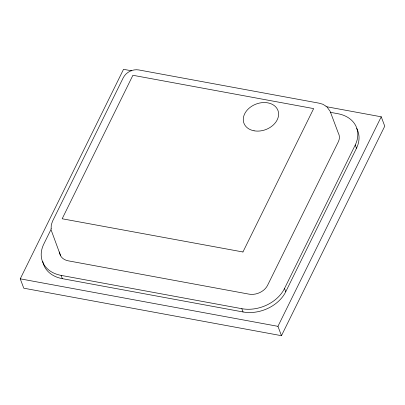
<?xml version="1.0" encoding="UTF-8"?>
<svg xmlns="http://www.w3.org/2000/svg" width="405" height="405" viewBox="0 0 405 405"><rect width="100%" height="100%" fill="white"/><g stroke="black" fill="none" stroke-linecap="round" stroke-linejoin="round"><path stroke-width="0.61" d="M51.096 228.815L51.298 224.841L52.609 221.074L123.241 77.78C126.076 72.191 132.582 68.875 138.773 69.944L319.17 103.189L322.866 104.267L326.167 106.292M325.969 106.621L381.232 116.807L384.75 126.163L281.465 335.689L23.768 288.193L20.25 278.837L123.535 69.311L131.605 70.799M51.324 228.795L43.775 244.109A33.488 25.156 -20.6 0 0 61.079 275.38L62.309 278.655L243.061 311.966A33.488 25.156 -20.6 0 0 285.748 291.752L356.481 148.265A33.488 25.156 -20.6 0 0 356.668 128.441M61.079 275.38L241.831 308.696A33.488 25.156 -20.6 0 0 284.518 288.476L355.251 144.99A33.488 25.156 -20.6 0 0 337.942 113.719L330.49 112.342M281.465 335.689L277.951 326.334L381.232 116.807M20.25 278.837L277.951 326.334M327.063 107.047L330.151 111.36L338.377 133.245A14.56 10.94 -20.6 0 1 338.296 141.866L267.563 285.353A14.56 10.94 -20.6 0 1 249.004 294.141L68.253 260.83A14.56 10.94 -20.6 0 1 59.611 251.996M355.251 144.99L356.481 148.265M284.518 288.476L285.748 291.752M241.831 308.696L243.061 311.966M60.644 255.854L51.167 230.06M62.309 278.655A33.488 25.156 -20.6 0 1 42.783 261.584M242.934 251.981L313.652 108.601L132.901 75.284L62.167 218.771L242.934 251.981M254.056 130.795A18.169 13.649 -20.6 0 0 278.478 112.438A18.169 13.649 -20.6 0 0 250.29 107.244A18.169 13.649 -20.6 0 0 254.056 130.795"/></g></svg>
